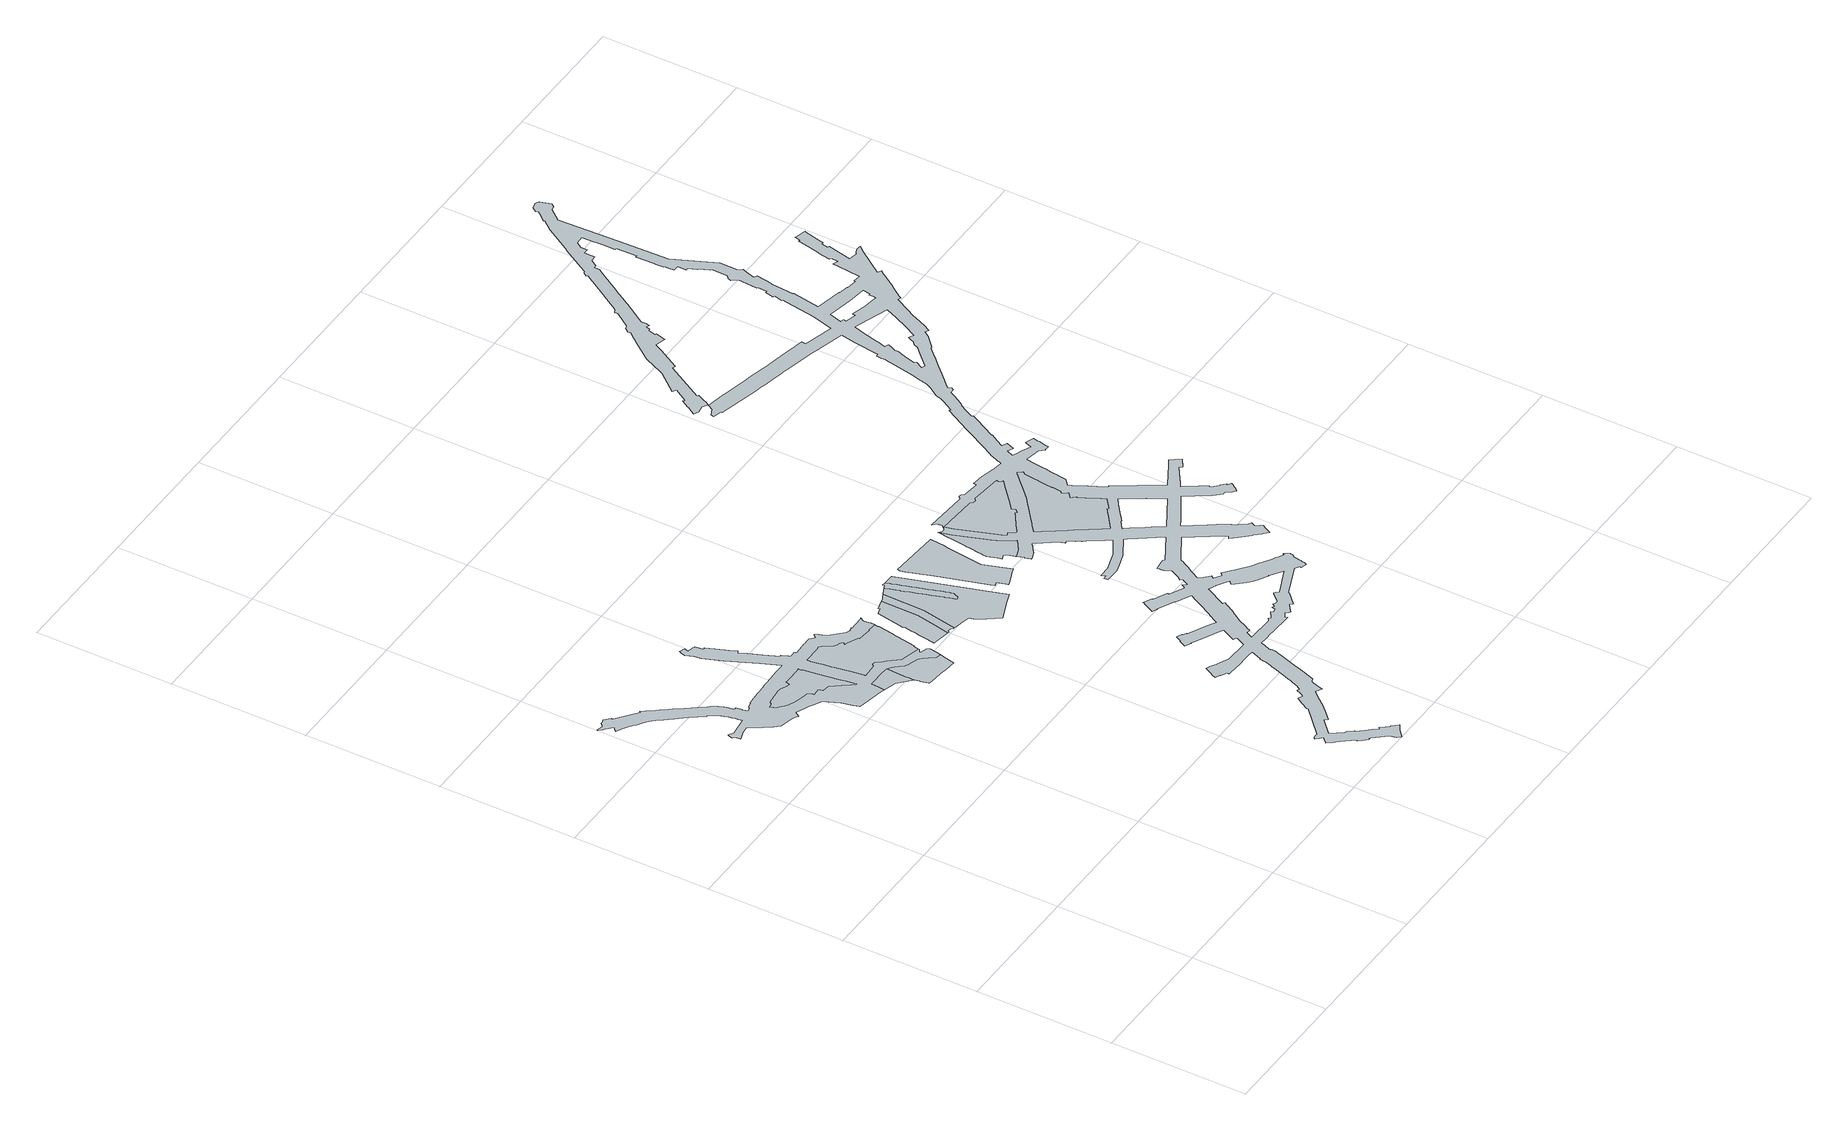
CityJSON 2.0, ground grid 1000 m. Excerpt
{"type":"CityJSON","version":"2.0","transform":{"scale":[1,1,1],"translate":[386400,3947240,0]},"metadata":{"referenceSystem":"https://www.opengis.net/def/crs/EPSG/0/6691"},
"CityObjects":{
"object1":{"type":"GenericCityObject","attributes":{"class":"10","urbanPlanType":"21","prefecture":"13","city":"13100"},"geometry":[{"type":"MultiSurface","lod":"0","boundaries":[[[0,1,2,3,4,5,6,7,8,9,10,11,12,13,14,15,16,17,18,19,20,21,22,23,24,25,26,27,28,29,30,31,32,33,34,35,36,37,38,39,40,41,42,43,44,45,46,47,48,49,50,51,52,53,54,55,56,57,58,59,60,61,62,63,64,65,66,67,68,69,70,71,72,73,74,75,76,77,78,79,80,81,82,83,84,85,86,87,88,89,90,91,92,93,94,95,96,97,98,99,100,101,102,103,104,105,106,107,108,109,110,111,112,113,114,115,116,117,118,119,120,121,122,123,124,125,126,127,128,129,130,131,132,133,134,135,136,137,138,139,140,141,142,143,144,145,146,147,148,149,150,151,152,153,154,155,156,157,158,159,160,161,162,163,164,165,166,167,168,169,170,171,172,173,174,175,176,177,178,179,180,181,182,183,184,185,186,187,188,189,190,191,192,193,194,195,196,197,198,199,200,201,202,203,204,205,206,207,208,209,210,211,212,213,214,215,216,217,218,219,220,221,222,223,224,225,226,227,228,229,230,231,232,233,234,235,236,237,238,239,240,241,242,243,244,245,246,247,248,249,250,251,252,253,254,255,256,257,258,259,260,261,262,263,264,265,266,267,268,269,270,271,272,273,274,275,276,277,278,279,280,281,282,283,284,285,286,287,288,289,290,291,292,293,294,295,296,297,298,299,300,301,302,303,304,305,306,307,308,309,310,311,312,313,314,315,316,317,318,319,320,321,322,323,324,325,326,327,328,329,330,331,332,333,334,335,336,337,338,339,340,341,342,343,344,345,346,347,348,349,350,351,352,353,354,355,356,357,358,359,360,361,362,363,364,365,366,367,368,369,370,371,372,373,374,375,376,377,378,379,380,381,382,383,384,385,386,387,388,389,390,391,392,393,394,395,396,397,398,399,400,401,402,403,404,405,406,407,408,409,410,411,412,413,414,415,416,417,418,419,420,421,422,423,424,425,426,427,428,429,430,431,432,433,434,435,436,437,438,439,440,441,442,443,444,445,446,447,448,449,450,451],[452,453,454,455,456,457,458,459,460,461,462,463,464,465,466,467,468,469,470,471,472,473,474,475,476,477,478,479,480,481,482,483,484,485,486,487,488,489,490,491,492,493,494,495,496,497,498,499,500,501]]]}]},
"object2":{"type":"GenericCityObject","attributes":{"class":"10","urbanPlanType":"21","prefecture":"13","city":"13100"},"geometry":[{"type":"MultiSurface","lod":"0","boundaries":[[[500,499,498,497,496,495,494,493,492,491,490,489,488,487,486,485,484,483,482,481,480,479,478,477,476,475,474,473,472,471,470,469,468,467,466,465,464,463,462,461,460,459,458,457,456,455,454,453,452,501]]]}]},
"object3":{"type":"GenericCityObject","attributes":{"class":"10","urbanPlanType":"21","prefecture":"13","city":"13100"},"geometry":[{"type":"MultiSurface","lod":"0","boundaries":[[[187,186,185,184,183,182,181,180,179,178,502,503,504,505,506,507,508,509,510,188]]]}]},
"object4":{"type":"GenericCityObject","attributes":{"class":"10","urbanPlanType":"21","prefecture":"13","city":"13100"},"geometry":[{"type":"MultiSurface","lod":"0","boundaries":[[[218,217,216,215,214,213,212,211,210,209,208,207,206,205,204,203,202,201,200,199,198,197,196,195,194,193,192,191,190,189,188,510,509,508,507,506,505,504,503,511,512,513,514,515,516,517,518,519,520,219]]]}]},
"object5":{"type":"GenericCityObject","attributes":{"class":"10","urbanPlanType":"21","prefecture":"13","city":"13100"},"geometry":[{"type":"MultiSurface","lod":"0","boundaries":[[[263,262,261,260,259,258,257,256,255,254,253,252,251,250,249,248,247,246,245,244,243,242,241,240,239,238,237,236,235,234,233,232,231,230,229,228,227,226,521,522,523,524,525,526,527,528,529,530,531,264]]]}]},
"object6":{"type":"GenericCityObject","attributes":{"class":"10","urbanPlanType":"21","prefecture":"13","city":"13100"},"geometry":[{"type":"MultiSurface","lod":"0","boundaries":[[[532,533,534,535,536,537,538,539,540,541,542,543,544,545,546,547,548,549,550,551,552,553,554,555]]]}]},
"object7":{"type":"GenericCityObject","attributes":{"class":"10","urbanPlanType":"21","prefecture":"13","city":"13100"},"geometry":[{"type":"MultiSurface","lod":"0","boundaries":[[[556,557,558,559,534,533,532,555,560,561,562,563,564]]]}]},
"object8":{"type":"GenericCityObject","attributes":{"class":"10","urbanPlanType":"21","prefecture":"13","city":"13100"},"geometry":[{"type":"MultiSurface","lod":"0","boundaries":[[[565,566,567,568,569,570,571,572,573,574,575,576,577,578,579,580,581,582,583,584,585,586,587,588,589,590,591,592,593,594,595,596,597,598,599,600,601,602,603,604,605,606,607,608,609,610,611,612,613,614,615,616,617,618,619,620,621,622,623,624,625,626,627,628,629,630,631,632,633,634,635,636,637,638,639,640,641,642,643,644,645,557,556,564]]]}]},
"object9":{"type":"GenericCityObject","attributes":{"class":"10","urbanPlanType":"21","prefecture":"13","city":"13100"},"geometry":[{"type":"MultiSurface","lod":"0","boundaries":[[[646,647,648,642,641,640,639,638,637,636,635,634,633,632,631,630,629,628,627,626,625,624,623,622,621,620,619,618,617,616,615,614,613,612,611,610,609,608,607,606,605,604,603,602,601,600,599,598,597,596,595,594,593,592,591,590,589,588,587,586,585,584,583,582,581,580,579,578,577]]]}]},
"object10":{"type":"GenericCityObject","attributes":{"class":"10","urbanPlanType":"21","prefecture":"13","city":"13100"},"geometry":[{"type":"MultiSurface","lod":"0","boundaries":[[[649,650,651,652,653,654,655,656,657,658,659,660,661,662,663,664,665,666,667,668,669,670,671,672,673]]]}]},
"object11":{"type":"GenericCityObject","attributes":{"class":"10","urbanPlanType":"21","prefecture":"13","city":"13100"},"geometry":[{"type":"MultiSurface","lod":"0","boundaries":[[[674,675,676,677,678,679,680,681,682,683,684,685,686,687,688,689,690,691,692,693,694,695,696,697,698,699,700]]]}]},
"object12":{"type":"GenericCityObject","attributes":{"class":"10","urbanPlanType":"21","prefecture":"13","city":"13100"},"geometry":[{"type":"MultiSurface","lod":"0","boundaries":[[[701,702,703,704,705,706,707,708,709,710,711,712,713,714,715,716,717,718,719,720,721,722,723,724,725,726,727,728,729,730,731,732,733,734,735,736]]]}]},
"object13":{"type":"GenericCityObject","attributes":{"class":"10","urbanPlanType":"21","prefecture":"13","city":"13100"},"geometry":[{"type":"MultiSurface","lod":"0","boundaries":[[[737,738,739,740,741,742,743,744,745,746,747,748,749,750,751,752,753,754,755,756,757,758,759,760,761,762,763,764,765,766,767,768,769,770,771,772,773,774,775,776,777,778,779,780,781,782,783,784,785,786,787,788,789,790,791,792,793,794,795,796,797,798]]]}]},
"object14":{"type":"GenericCityObject","attributes":{"class":"10","urbanPlanType":"21","prefecture":"13","city":"13100"},"geometry":[{"type":"MultiSurface","lod":"0","boundaries":[[[799,800,801,802,803,804,805,806,807,808,809,810,811,812,813,814,815,816,817,818,819,820,821,822,823,824,825,826,827,828,829,830,831,832,833,834,835,836,837,838,839,840,841,842,843,844,845,846,847,848,849,850,851,852,853,854,855,856,857,858,859,860,861,862,863,864,865,866,867,868,869,870,871,872,873,874,875,876,877,878,879,880,881,882,883,884,885,886,887,888,889,890,891,892,893,894,895,896,897,898,899,900,901,902,903,904,905,906,907,908,909,910,911,912,913,914,915,916,917,918,919,920,921,922,923,924,925,926,927,928,929,930,931,932,933,934,935,936,937,938,939,940,941,942,943,944,945,946,947,948,949,950,951,952,953,954,955,956,957,958,959,960,961,962,963,964,965,966,967,968,969,970,971,972,973,974,975,976,977,978,979,980,981,982,983,984,985,986,987,988,989,990,991,992,993,994,995,996,997,998,999,1000,1001,1002,1003,1004,1005,1006,1007,1008,1009,1010,1011,1012,1013,1014,1015,1016,1017,1018,1019,1020,1021,1022,1023,1024,1025,1026,1027,1028,684,683,682,681,680,679,678,677,676,675,674,700,1029,1030,1031,1032,1033,1034,1035,1036,1037,1038,1039,1040,1041,1042,1043,1044,1045,1046,1047,1048,1049,1050,1051,1052,1053,1054,1055,1056,1057,1058,1059,1060,1061,1062,1063,1064,1065,1066,1067,1068,1069,1070,1071,1072,1073,1074,1075,1076,1077,1078,1079,1080,1081,1082,1083,1084,1085,1086,1087,1088,1089,1090,1091,1092,1093,1094,1095,1096,1097,1098,1099,1100,1101,1102,1103,1104,1105,1106,1107,1108,1109,1110,1111,1112,1113,1114,1115,1116,1117,1118,1119,1120,1121,1122,1123,1124,1125,1126,1127,1128,1129,1130,1131,1132,1133,1134,1135,1136,1137,1138,1139,1140,1141,1142,1143,1144,1145,1146,1147,1148,1149,1150,1151,1152,1153,1154,1155,1156,1157,1158,1159,1160,1161,1162,1163,1164,1165,1166,1167,1168,1169,1170,1171,1172,1173,1174,1175,1176,1177,1178,1179,1180,1181,1182,1183,1184,1185,1186,1187,1188,1189,1190,1191,1192,1193,1194,1195,1196,1197,1198,1199,1200,1201,1202,1203,1204,1205,1206,1207,1208,1209,1210,1211,1212,1213,1214,1215,1216,1217,1218,1219,1220,1221,1222,1223,1224,1225,1226,1227,1228,1229,1230,1231,1232,1233,1234,1235,1236,1237,1238,1239,1240,1241,1242,1243,1244,1245,1246,1247,1248,1249,1250,1251,1252,1253,1254,1255,1256,1257,1258,1259,1260,1261,1262,1263,1264,1265,1266,1267,1268,1269,1270,1271,1272,1273,1274,1275,1276,1277,1278,1279,1280,1281,1282,1283,1284,1285,1286,1287,1288,1289,1290,1291,1292,1293,1294,1295,1296,1297,1298,1299,1300,1301,1302,1303,1304,1305,1306,1307,1308,1309,1310,1311,1312,1313,1314,1315,1316,1317,1318,1319,1320,1321,1322,1323,1324,1325,1326,1327,1328,1329,1330,1331,1332,1333,1334,1335,1336,1337,1338,1339,1340,1341,1342,1343,1344,1345,1346,1347,1348,1349,1350,1351,1352,1353,1354,1355,1356,1357,1358,1359,1360,1361,1362,1363,1364,1365,1366,1367,1368,1369,1370,1371,1372,1373,1374,1375,1376,1377,1378,1379,1380,1381,1382,1383,1384,1385,1386,1387,1388,1389,1390,1391,1392,1393,1394,1395,1396,1397,1398,1399,1400,1401,1402,1403,1404,1405,1406,1407,1408,1409,1410,1411,1412,1413,1414,1415,1416,1417,1418,1419,1420,1421,1422,1423,1424,1425,1426,1427,1428,1429,1430,1431,1432,1433,1434,1435,1436,1437,1438,1439,1440,1441,1442,1443,1444,1445,1446,1447,1448,1449,1450,1451,1452,1453,1454,1455,1456,1457,1458,1459,1460,1461,1462,1463,1464,1465,1466,1467,1468,1469,1470,1471,1472,1473,1474,1475,1476,1477,1478,1479,1480,1481,1482,1483,1484,1485,1486,1487,1488,1489,1490,1491,1492,1493,1494,1495,1496,1497,1498,1499,1500,1501,1502,1503,1504,1505,1506,1507,1508,1509,1510,1511,1512,1513,1514,1515,1516,1517,1518,1519,1520,1521,1522,1523,1524,1525,1526,1527,1528,1529,1530,1531,1532,1533,1534,1535,1536,1537,1538,1539,1540,1541,1542,1543,1544,1545,1546,1547,1548,1549,1550,1551,1552,1553,1554,1555,1556,1557,1558,1559,1560,1561,1562,1563,1564,1565,1566,1567,1568,1569,1570,1571,1572,1573,1574,1575,1576,1577,1578,1579,1580,1581,1582,1583,1584,1585,1586,1587,1588,1589,1590,1591,1592,1593,1594,1595,1596,1597,1598,1599,1600,1601,1602,1603,1604,1605,1606,1607,1608,1609,1610,1611,1612,1613,1614,1615,1616,1617,1618,1619,1620,1621,1622,1623,1624,1625,1626,1627,1628,1629,1630,1631,1632,1633,1634,1635,1636,1637,1638,1639,1640,1641,1642,1643,1644,1645,1646,1647,1648,1649,1650,1651,1652,1653,1654,1655,1656,1657,1658,1659,1660,1661,1662,1663,1664,1665,1666,1667,1668,1669,1670,1671,1672,1673,1674,1675,1676,1677,1678,1679,1680,1681,1682,1683,1684,1685,1686,1687,1688,1689,1690,1691,1692,1693,1694,1695,1696,1697,1698,1699,1700,1701,1702,1703,1704,1705,1706,1707,1708,1709,1710,1711,1712,1713,1714,1715,1716,1717,1718,1719,1720,1721,1722,1723,1724,1725,1726,1727,1728,1729,1730,1731,1732,1733,1734,1735,1736,1737,1738,1739,1740,1741,1742,1743,1744,1745,1746,1747,1748,1749,1750,1751,1752],[1753,1754,1755,1756,1757,1758,1759,1760,1761,1762,1763,1764,1765,1766,1767,1768,1769,1770],[1771,1772,1773,1774,1775,1776,1777,1778,1779,1780,1781,1782,1783,1784,1785,1786,1787,1788,1789,1790,1791,1792,1793,1794,1795,1796,1797,1798],[735,734,733,732,731,730,729,728,727,726,725,724,723,722,721,720,719,718,717,716,715,714,713,712,711,710,709,708,707,706,705,704,703,702,701,736],[797,796,795,794,793,792,791,790,789,788,787,786,785,784,783,782,781,780,779,778,777,776,775,774,773,772,771,770,769,768,767,766,765,764,763,762,761,760,759,758,757,756,755,754,753,752,751,750,749,748,747,746,745,744,743,742,741,740,739,738,737,798],[1799,1800,1801,1802,1803,1804,1805,1806,1807,1808,1809,1810,1811,1812,1813,1814,1815,1816,1817,1818,1819,1820,1821,1822,1823,1824,1825,1826,1827,1828,1829,1830,1831,1832,1833,1834,1835,1836,1837,1838,1839,1840,1841],[1842,1843,1844,1845,1846,1847,1848,1849,1850,1851,1852,1853,1854,1855,1856,1857,1858,1859,1860,1861,1862,1863,1864,1865,1866,1867,1868,1869,1870,1871,1872,1873,1874,1875,1876,1877,1878,1879,1880,1881,1882,1883,1884,1885,1886,1887,1888,1889,1890,1891,1892,1893,1894,1895,1896,1897,1898,1899,1900,1901,1902,1903,1904,1905,1906,1907,1908,1909,1910,1911,1912,1913,1914,1915,1916,1917,1918,1919,1920,1921,1922,1923,1924,1925,1926,1927,1928,1929,1930,1931,1932,1933,1934,1935,1936,1937,1938,1939,1940,1941]]]}]}
},
"vertices":[
[534,3999,0],[457,4101,0],[459,4102,0],[454,4107,0],[439,4127,0],[425,4146,0],[422,4149,0],[407,4169,0],[393,4187,0],[389,4194,0],[372,4215,0],[349,4246,0],[346,4250,0],[335,4265,0],[307,4299,0],[305,4292,0],[305,4288,0],[179,4383,0],[157,4402,0],[149,4409,0],[158,4415,0],[114,4453,0],[100,4448,0],[95,4446,0],[89,4446,0],[78,4446,0],[79,4444,0],[75,4440,0],[63,4431,0],[57,4427,0],[54,4424,0],[11,4434,0],[6,4428,0],[28,4407,0],[44,4393,0],[87,4353,0],[81,4348,0],[75,4343,0],[57,4327,0],[92,4310,0],[106,4303,0],[110,4301,0],[144,4276,0],[155,4267,0],[165,4261,0],[184,4247,0],[211,4229,0],[238,4209,0],[255,4197,0],[281,4167,0],[285,4163,0],[310,4132,0],[316,4125,0],[330,4109,0],[334,4103,0],[358,4072,0],[373,4054,0],[375,4053,0],[415,4002,0],[417,3999,0],[441,3968,0],[453,3952,0],[472,3925,0],[487,3906,0],[490,3908,0],[493,3910,0],[507,3892,0],[508,3891,0],[508,3890,0],[509,3889,0],[510,3888,0],[511,3887,0],[511,3886,0],[512,3885,0],[513,3884,0],[514,3883,0],[514,3882,0],[515,3881,0],[516,3880,0],[516,3879,0],[517,3878,0],[518,3877,0],[518,3876,0],[519,3874,0],[520,3873,0],[520,3872,0],[521,3871,0],[522,3870,0],[522,3869,0],[523,3868,0],[524,3867,0],[524,3866,0],[525,3865,0],[525,3863,0],[526,3862,0],[527,3861,0],[527,3860,0],[528,3859,0],[528,3858,0],[529,3857,0],[529,3856,0],[530,3855,0],[531,3853,0],[531,3852,0],[532,3851,0],[532,3850,0],[533,3849,0],[533,3848,0],[534,3847,0],[534,3845,0],[535,3844,0],[535,3843,0],[536,3842,0],[536,3841,0],[537,3840,0],[537,3838,0],[538,3837,0],[538,3836,0],[539,3835,0],[539,3834,0],[540,3833,0],[540,3831,0],[540,3830,0],[541,3829,0],[541,3828,0],[542,3826,0],[542,3825,0],[542,3824,0],[543,3823,0],[543,3822,0],[544,3820,0],[544,3819,0],[544,3818,0],[545,3817,0],[545,3816,0],[545,3814,0],[546,3813,0],[546,3812,0],[546,3811,0],[547,3810,0],[547,3808,0],[553,3784,0],[559,3760,0],[564,3738,0],[566,3718,0],[572,3690,0],[435,3669,0],[397,3691,0],[396,3687,0],[393,3682,0],[391,3677,0],[384,3655,0],[395,3646,0],[400,3627,0],[406,3603,0],[436,3614,0],[461,3622,0],[518,3631,0],[548,3588,0],[564,3564,0],[579,3542,0],[591,3524,0],[618,3487,0],[649,3449,0],[716,3434,0],[743,3429,0],[760,3423,0],[775,3414,0],[791,3404,0],[816,3440,0],[879,3411,0],[907,3398,0],[945,3378,0],[995,3351,0],[1044,3241,0],[1061,3162,0],[1077,3119,0],[1268,3081,0],[1300,3072,0],[1304,3120,0],[1309,3175,0],[1374,3174,0],[1394,3174,0],[1429,3174,0],[1438,3174,0],[1465,3172,0],[1479,3170,0],[1488,3166,0],[1489,3165,0],[1490,3170,0],[1492,3169,0],[1493,3168,0],[1498,3165,0],[1507,3158,0],[1510,3156,0],[1519,3149,0],[1547,3118,0],[1552,3112,0],[1563,3099,0],[1573,3087,0],[1581,3081,0],[1589,3076,0],[1600,3071,0],[1610,3068,0],[1627,3064,0],[1650,3058,0],[1669,3052,0],[1681,3043,0],[1689,3039,0],[1691,3036,0],[1698,3028,0],[1707,3014,0],[1716,3003,0],[1719,2998,0],[1740,2969,0],[1743,2964,0],[1747,2960,0],[1752,2958,0],[1786,2950,0],[1787,2950,0],[1803,3028,0],[1804,3033,0],[1792,3055,0],[1742,3068,0],[1745,3081,0],[1761,3092,0],[1762,3097,0],[1618,3133,0],[1558,3205,0],[1532,3228,0],[1528,3233,0],[1508,3265,0],[1486,3273,0],[1466,3253,0],[1359,3248,0],[1359,3262,0],[1345,3352,0],[1347,3352,0],[1340,3394,0],[1329,3463,0],[1329,3465,0],[1327,3465,0],[1325,3482,0],[1316,3539,0],[1310,3573,0],[1301,3627,0],[1302,3627,0],[1302,3652,0],[1427,3654,0],[1451,3655,0],[1480,3628,0],[1512,3579,0],[1532,3562,0],[1554,3560,0],[1575,3540,0],[1561,3526,0],[1580,3518,0],[1605,3507,0],[1630,3495,0],[1663,3480,0],[1662,3475,0],[1763,3464,0],[1763,3469,0],[1801,3464,0],[1828,3461,0],[1829,3465,0],[1834,3495,0],[1828,3524,0],[1823,3545,0],[1843,3574,0],[1839,3573,0],[1827,3571,0],[1818,3570,0],[1815,3570,0],[1811,3570,0],[1793,3569,0],[1760,3569,0],[1725,3568,0],[1725,3574,0],[1702,3570,0],[1699,3564,0],[1671,3578,0],[1578,3667,0],[1577,3670,0],[1573,3683,0],[1562,3721,0],[1545,3744,0],[1522,3719,0],[1519,3722,0],[1491,3749,0],[1467,3748,0],[1434,3748,0],[1431,3747,0],[1425,3747,0],[1403,3747,0],[1331,3745,0],[1327,3753,0],[1324,3760,0],[1305,3759,0],[1291,3759,0],[1281,3759,0],[1274,3775,0],[1272,3781,0],[1266,3794,0],[1255,3818,0],[1248,3814,0],[1199,3923,0],[1160,4011,0],[1135,4067,0],[1152,4074,0],[1137,4107,0],[1127,4127,0],[1121,4140,0],[1117,4151,0],[1103,4185,0],[1093,4211,0],[1080,4244,0],[1074,4259,0],[1068,4274,0],[1062,4271,0],[1055,4268,0],[1048,4332,0],[1045,4333,0],[1034,4335,0],[1030,4336,0],[1022,4338,0],[989,4344,0],[985,4345,0],[996,4378,0],[986,4381,0],[976,4384,0],[975,4384,0],[956,4390,0],[955,4387,0],[951,4375,0],[941,4342,0],[963,4286,0],[967,4238,0],[1021,4102,0],[1117,3887,0],[1175,3757,0],[1152,3756,0],[1111,3756,0],[1091,3756,0],[1063,3755,0],[1026,3754,0],[1013,3754,0],[986,3753,0],[948,3751,0],[922,3749,0],[920,3749,0],[912,3749,0],[878,3747,0],[846,3745,0],[828,3744,0],[796,3743,0],[747,3740,0],[748,3732,0],[719,3728,0],[706,3726,0],[695,3711,0],[668,3707,0],[665,3726,0],[664,3729,0],[661,3745,0],[661,3749,0],[660,3750,0],[653,3791,0],[649,3791,0],[641,3789,0],[638,3804,0],[631,3829,0],[631,3831,0],[631,3832,0],[630,3834,0],[630,3835,0],[629,3837,0],[629,3838,0],[628,3840,0],[628,3842,0],[627,3843,0],[627,3845,0],[627,3846,0],[626,3848,0],[626,3850,0],[625,3851,0],[625,3853,0],[624,3854,0],[623,3856,0],[623,3858,0],[622,3859,0],[622,3861,0],[621,3862,0],[621,3864,0],[620,3865,0],[620,3867,0],[619,3869,0],[618,3870,0],[618,3872,0],[617,3873,0],[616,3875,0],[616,3876,0],[615,3878,0],[614,3879,0],[614,3881,0],[613,3882,0],[612,3884,0],[612,3885,0],[611,3887,0],[610,3888,0],[610,3890,0],[609,3891,0],[608,3893,0],[607,3894,0],[607,3896,0],[606,3897,0],[605,3899,0],[604,3900,0],[604,3902,0],[603,3903,0],[602,3905,0],[601,3906,0],[600,3908,0],[600,3909,0],[599,3911,0],[598,3912,0],[597,3913,0],[596,3915,0],[595,3916,0],[595,3918,0],[594,3919,0],[593,3921,0],[592,3922,0],[591,3923,0],[590,3925,0],[589,3926,0],[588,3928,0],[587,3929,0],[586,3930,0],[586,3932,0],[585,3933,0],[584,3934,0],[583,3936,0],[582,3937,0],[581,3938,0],[580,3940,0],[579,3941,0],[578,3943,0],[577,3944,0],[576,3944,0],[572,3950,0],[541,3990,0],[1197,3623,0],[1201,3623,0],[1217,3523,0],[1242,3366,0],[1248,3330,0],[1259,3256,0],[1259,3255,0],[1254,3254,0],[1233,3282,0],[1224,3294,0],[1146,3399,0],[1095,3404,0],[1086,3438,0],[1029,3431,0],[1024,3457,0],[1022,3467,0],[1018,3471,0],[1009,3475,0],[968,3482,0],[934,3489,0],[928,3491,0],[900,3500,0],[883,3506,0],[869,3513,0],[853,3521,0],[832,3534,0],[818,3547,0],[797,3569,0],[786,3586,0],[774,3610,0],[782,3611,0],[807,3615,0],[817,3632,0],[826,3633,0],[829,3634,0],[903,3644,0],[928,3645,0],[934,3645,0],[968,3646,0],[1007,3622,0],[1037,3618,0],[1044,3648,0],[1060,3648,0],[1067,3647,0],[1100,3647,0],[1146,3648,0],[1154,3649,0],[1176,3649,0],[1196,3650,0],[1197,3646,0],
[1392,3048,0],[1484,2960,0],[1483,2963,0],[1482,2983,0],[1482,2999,0],[1482,3009,0],[1482,3014,0],[1483,3041,0],[1486,3098,0],
[1492,2924,0],[1493,2919,0],[1506,2867,0],[1507,2861,0],[1572,2853,0],[1625,2848,0],[1681,2841,0],[1723,2836,0],[1761,2832,0],[1780,2920,0],
[1763,3104,0],[1764,3108,0],[1769,3138,0],[1775,3137,0],[1800,3275,0],[1800,3280,0],[1802,3292,0],[1809,3325,0],[1829,3432,0],[1823,3433,0],[1828,3459,0],
[2022,3129,0],[2051,3276,0],[2055,3547,0],[2052,3546,0],[2027,3540,0],[1999,3532,0],[1980,3527,0],[1983,3515,0],[1964,3509,0],[1948,3504,0],[1943,3503,0],[1937,3501,0],[1898,3294,0],[1908,3292,0],[1898,3232,0],[1893,3205,0],[1892,3197,0],[1886,3161,0],[1880,3127,0],[1878,3114,0],[1869,3060,0],[1866,3046,0],[1868,3045,0],[2001,3021,0],
[2113,3270,0],[2117,3574,0],[2097,3564,0],[2075,3553,0],[2007,3020,0],[2023,3031,0],[2045,3027,0],[2056,3011,0],[2062,3010,0],
[2195,2985,0],[2204,2953,0],[2222,2926,0],[2231,2911,0],[2249,2883,0],[2310,2801,0],[2444,2853,0],[2532,2886,0],[2492,3012,0],[2493,3013,0],[2461,3112,0],[2300,3619,0],[2225,3624,0],[2235,3591,0],[2238,3584,0],[2243,3569,0],[2244,3565,0],[2250,3547,0],[2254,3533,0],[2258,3523,0],[2259,3519,0],[2267,3493,0],[2268,3490,0],[2274,3472,0],[2278,3456,0],[2282,3445,0],[2283,3442,0],[2288,3426,0],[2289,3422,0],[2293,3411,0],[2294,3407,0],[2311,3353,0],[2321,3323,0],[2326,3307,0],[2327,3304,0],[2336,3277,0],[2337,3274,0],[2346,3247,0],[2347,3244,0],[2347,3242,0],[2348,3239,0],[2355,3219,0],[2357,3211,0],[2361,3199,0],[2358,3190,0],[2352,3173,0],[2348,3156,0],[2347,3153,0],[2328,3146,0],[2321,3144,0],[2312,3172,0],[2305,3194,0],[2302,3202,0],[2296,3222,0],[2295,3225,0],[2294,3227,0],[2293,3230,0],[2285,3257,0],[2284,3259,0],[2282,3263,0],[2277,3279,0],[2276,3282,0],[2269,3306,0],[2259,3337,0],[2251,3362,0],[2250,3365,0],[2241,3392,0],[2240,3395,0],[2226,3441,0],[2221,3456,0],[2207,3499,0],[2206,3503,0],[2203,3513,0],[2202,3517,0],[2191,3548,0],[2186,3566,0],[2183,3574,0],[2175,3601,0],[2159,3593,0],[2151,3589,0],[2129,3579,0],
[2196,3626,0],[2200,3612,0],[2178,3602,0],
[2699,3197,0],[2732,3461,0],[2737,3497,0],[2750,3600,0],[2383,3624,0],[2376,3604,0],[2386,3571,0],[2443,3391,0],[2525,3132,0],[2555,3037,0],[2565,3008,0],[2588,3017,0],[2592,3019,0],[2605,2981,0],[2606,2976,0],[2616,2943,0],[2617,2940,0],[2646,2951,0],[2650,2952,0],[2684,2965,0],[2696,2970,0],[2726,2981,0],[2747,2989,0],[2766,2997,0],[2729,3107,0],
[2945,3066,0],[2945,3067,0],[3023,3120,0],[2989,3171,0],[2975,3194,0],[2968,3207,0],[2961,3219,0],[2954,3234,0],[2951,3243,0],[2856,3506,0],[2833,3591,0],[2824,3515,0],[2820,3477,0],[2809,3390,0],[2806,3362,0],[2803,3341,0],[2794,3264,0],[2793,3261,0],[2789,3234,0],[2785,3203,0],[2808,3136,0],[2817,3107,0],[2852,3120,0],[2856,3122,0],[2871,3082,0],[2884,3046,0],[2885,3043,0],
[3192,3572,0],[2898,3590,0],[2915,3525,0],[3013,3254,0],[3021,3236,0],[3022,3235,0],[3037,3209,0],[3040,3205,0],[3058,3214,0],[3062,3216,0],[3091,3170,0],[3093,3168,0],[3097,3170,0],[3132,3194,0],[3146,3204,0],[3156,3210,0],[3226,3258,0],[3256,3279,0],[3260,3272,0],[3264,3267,0],[3289,3290,0],[3275,3309,0],[3272,3314,0],[3347,3378,0],[3346,3379,0],[3432,3456,0],[3443,3466,0],[3462,3483,0],[3489,3506,0],[3484,3511,0],[3469,3527,0],[3472,3544,0],[3412,3550,0],[3247,3568,0],[3230,3554,0],[3208,3555,0],
[3601,3275,0],[3604,3297,0],[3608,3327,0],[3611,3347,0],[3614,3373,0],[3619,3404,0],[3622,3428,0],[3632,3439,0],[3636,3443,0],[3610,3470,0],[3608,3473,0],[3603,3468,0],[3518,3386,0],[3500,3368,0],[3467,3337,0],[3420,3290,0],[3376,3254,0],[3306,3198,0],[3267,3167,0],[3217,3127,0],[3206,3118,0],[3157,3079,0],[3156,3078,0],[3161,3071,0],[3178,3044,0],[3185,3034,0],[3205,3004,0],[3213,2994,0],[3228,2971,0],[3235,2961,0],[3252,2937,0],[3258,2926,0],[3279,2897,0],[3301,2865,0],[3329,2825,0],[3355,2788,0],[3381,2751,0],[3406,2716,0],[3433,2679,0],[3436,2675,0],[3488,2715,0],[3596,2798,0],[3602,2789,0],[3676,2848,0],[3660,2880,0],[3654,2892,0],[3633,2932,0],[3626,2944,0],[3613,2970,0],[3611,2974,0],[3607,2981,0],[3589,3017,0],[3593,3020,0],[3565,3055,0],[3569,3058,0],[3605,3087,0],[3603,3088,0],[3574,3123,0],[3590,3139,0],[3596,3201,0],[3592,3197,0],[3599,3258,0],
[4373,7385,0],[4391,7411,0],[4368,7490,0],[4341,7505,0],[4296,7490,0],[4276,7462,0],[4279,7439,0],[4270,7428,0],[4221,7367,0],[4225,7363,0],[4162,7285,0],[4053,7104,0],[4042,7087,0],[4022,7054,0],[3922,6888,0],[3918,6880,0],[3902,6876,0],[3888,6849,0],[3893,6841,0],[3893,6840,0],[3780,6661,0],[3753,6618,0],[3692,6522,0],[3691,6520,0],[3687,6515,0],[3665,6506,0],[3664,6491,0],[3667,6484,0],[3658,6471,0],[3589,6368,0],[3584,6366,0],[3564,6360,0],[3560,6354,0],[3537,6331,0],[3545,6307,0],[3544,6307,0],[3517,6281,0],[3498,6256,0],[3492,6246,0],[3472,6224,0],[3431,6169,0],[3368,6087,0],[3352,6057,0],[3342,6032,0],[3296,5929,0],[3173,5779,0],[3198,5763,0],[3140,5664,0],[3127,5674,0],[3092,5614,0],[3087,5607,0],[3069,5576,0],[3052,5546,0],[3083,5528,0],[3135,5538,0],[3176,5515,0],[3193,5547,0],[3195,5555,0],[3227,5616,0],[3213,5623,0],[3302,5776,0],[3374,5901,0],[3397,5893,0],[3448,5979,0],[3489,6053,0],[3521,6111,0],[3588,6093,0],[3594,6091,0],[3604,6126,0],[3606,6130,0],[3616,6164,0],[3605,6166,0],[3621,6226,0],[3633,6223,0],[3643,6257,0],[3665,6249,0],[3674,6278,0],[3667,6310,0],[3685,6339,0],[3701,6363,0],[3734,6413,0],[3752,6439,0],[3779,6481,0],[3803,6520,0],[3810,6532,0],[3839,6579,0],[3875,6639,0],[3909,6693,0],[3942,6744,0],[3985,6812,0],[3984,6849,0],[4004,6849,0],[4035,6900,0],[4075,6901,0],[4074,6979,0],[4113,6979,0],[4113,7029,0],[4138,7070,0],[4200,7072,0],[4204,6980,0],[4206,6980,0],[4207,6924,0],[4208,6827,0],[4220,6828,0],[4225,6675,0],[4211,6676,0],[4215,6542,0],[4215,6525,0],[4217,6472,0],[4223,6472,0],[4224,6434,0],[4225,6399,0],[4267,6399,0],[4268,6334,0],[4281,6334,0],[4308,6273,0],[4311,6276,0],[4344,6203,0],[4354,6198,0],[4353,6165,0],[4352,6083,0],[4352,6075,0],[4331,6060,0],[4324,6036,0],[4351,5997,0],[4351,5994,0],[4342,5855,0],[4352,5853,0],[4347,5779,0],[4336,5782,0],[4320,5717,0],[4332,5714,0],[4322,5676,0],[4316,5651,0],[4324,5649,0],[4319,5612,0],[4283,5389,0],[4239,5238,0],[4021,5295,0],[4024,5329,0],[3964,5341,0],[3909,5353,0],[3791,5378,0],[3725,5391,0],[3699,5397,0],[3671,5403,0],[3560,5427,0],[3519,5435,0],[3312,5479,0],[3312,5483,0],[3173,5508,0],[3152,5468,0],[3100,5446,0],[3095,5423,0],[3159,5408,0],[3156,5397,0],[3460,5325,0],[3490,5319,0],[3511,5312,0],[3540,5306,0],[3593,5294,0],[3593,5297,0],[3649,5284,0],[3692,5274,0],[3707,5273,0],[3737,5266,0],[3942,5219,0],[3963,5214,0],[3994,5206,0],[4015,5200,0],[4217,5147,0],[4195,5036,0],[4169,4845,0],[4151,4847,0],[4148,4806,0],[4151,4783,0],[4144,4754,0],[4139,4729,0],[4103,4554,0],[4091,4500,0],[4076,4427,0],[4051,4385,0],[4039,4366,0],[4031,4352,0],[4021,4335,0],[4006,4310,0],[3997,4277,0],[3983,4251,0],[3978,4243,0],[3932,4159,0],[3919,4166,0],[3884,4099,0],[3852,4039,0],[3814,3967,0],[3775,3892,0],[3748,3842,0],[3729,3804,0],[3680,3712,0],[3672,3710,0],[3661,3677,0],[3655,3661,0],[3646,3639,0],[3644,3623,0],[3641,3617,0],[3634,3606,0],[3596,3614,0],[3572,3619,0],[3557,3622,0],[3534,3627,0],[3511,3632,0],[3488,3637,0],[3481,3638,0],[3460,3643,0],[3460,3644,0],[3433,3647,0],[3416,3649,0],[3373,3654,0],[3371,3631,0],[3253,3644,0],[3251,3644,0],[3234,3664,0],[3212,3665,0],[3194,3648,0],[3191,3648,0],[2877,3668,0],[2903,3646,0],[2906,3610,0],[2880,3579,0],[2858,3575,0],[2834,3594,0],[2886,3040,0],[2901,2992,0],[2899,2991,0],[2913,2949,0],[2914,2945,0],[2974,2967,0],[2973,2970,0],[3011,2998,0],[3047,3026,0],[3049,3024,0],[3060,3009,0],[3068,2998,0],[3088,2971,0],[3096,2962,0],[3115,2933,0],[3121,2925,0],[3149,2889,0],[3163,2846,0],[3164,2843,0],[3181,2851,0],[3182,2851,0],[3191,2832,0],[3193,2829,0],[3208,2796,0],[3215,2798,0],[3228,2764,0],[3229,2763,0],[3230,2761,0],[3241,2749,0],[3248,2740,0],[3270,2709,0],[3289,2681,0],[3296,2670,0],[3315,2643,0],[3323,2632,0],[3340,2607,0],[3346,2599,0],[3218,2524,0],[3171,2508,0],[3081,2483,0],[2999,2481,0],[3009,2450,0],[2985,2450,0],[2987,2419,0],[3090,2421,0],[3175,2444,0],[3244,2468,0],[3385,2550,0],[3393,2540,0],[3400,2529,0],[3414,2510,0],[3417,2506,0],[3432,2485,0],[3439,2474,0],[3463,2441,0],[3473,2427,0],[3502,2387,0],[3508,2378,0],[3524,2356,0],[3531,2346,0],[3544,2329,0],[3546,2326,0],[3338,2206,0],[3332,2217,0],[3328,2222,0],[3287,2216,0],[3276,2215,0],[3246,2211,0],[3247,2206,0],[3247,2201,0],[3247,2195,0],[3247,2186,0],[3247,2181,0],[3247,2174,0],[3249,2161,0],[3268,2128,0],[3273,2120,0],[3235,2045,0],[3218,2028,0],[3232,2012,0],[3206,1962,0],[3189,1981,0],[3183,1988,0],[3177,1977,0],[3175,1973,0],[3167,1958,0],[3059,2013,0],[3064,2023,0],[3042,2034,0],[3038,2036,0],[3020,2046,0],[3013,2049,0],[2995,2058,0],[2990,2060,0],[2961,2075,0],[2963,2078,0],[2963,2080,0],[2906,2110,0],[2902,2102,0],[2898,2094,0],[2893,2084,0],[2882,2063,0],[2883,2063,0],[2858,2016,0],[2892,2000,0],[2893,2002,0],[2969,1964,0],[3018,1940,0],[3016,1936,0],[3113,1887,0],[3123,1882,0],[3120,1876,0],[3099,1836,0],[3074,1787,0],[3060,1761,0],[3036,1717,0],[3027,1702,0],[3010,1670,0],[2989,1631,0],[2976,1607,0],[2956,1618,0],[2909,1642,0],[2852,1671,0],[2779,1708,0],[2781,1711,0],[2754,1725,0],[2758,1732,0],[2732,1744,0],[2718,1750,0],[2707,1727,0],[2695,1703,0],[2691,1705,0],[2667,1659,0],[2711,1636,0],[2712,1640,0],[2731,1630,0],[2740,1625,0],[2740,1626,0],[2775,1608,0],[2825,1582,0],[2825,1583,0],[2866,1562,0],[2873,1559,0],[2927,1531,0],[2933,1528,0],[2931,1524,0],[2920,1502,0],[2915,1493,0],[2909,1481,0],[2902,1469,0],[2900,1465,0],[2891,1448,0],[2880,1427,0],[2888,1423,0],[2905,1416,0],[2910,1414,0],[2895,1385,0],[2885,1366,0],[2883,1362,0],[2877,1351,0],[2872,1341,0],[2701,1346,0],[2660,1366,0],[2652,1370,0],[2625,1383,0],[2613,1389,0],[2601,1396,0],[2574,1411,0],[2572,1412,0],[2544,1423,0],[2542,1418,0],[2521,1377,0],[2507,1352,0],[2495,1329,0],[2533,1310,0],[2532,1308,0],[2573,1287,0],[2572,1269,0],[2656,1266,0],[2683,1264,0],[2763,1261,0],[2810,1260,0],[2817,1259,0],[2836,1259,0],[2828,1235,0],[2814,1199,0],[2805,1174,0],[2803,1174,0],[2799,1174,0],[2797,1157,0],[2797,1151,0],[2796,1140,0],[2793,1124,0],[2780,1086,0],[2778,1082,0],[2777,1077,0],[2765,1043,0],[2760,1031,0],[2743,981,0],[2739,969,0],[2722,920,0],[2720,913,0],[2711,888,0],[2709,880,0],[2694,837,0],[2670,805,0],[2661,810,0],[2655,813,0],[2641,784,0],[2637,778,0],[2622,749,0],[2620,750,0],[2594,764,0],[2588,767,0],[2559,719,0],[2528,668,0],[2530,666,0],[2535,661,0],[2342,476,0],[2335,477,0],[2334,477,0],[2305,478,0],[2293,466,0],[2314,444,0],[2335,422,0],[2313,401,0],[2298,387,0],[2295,384,0],[2320,354,0],[2325,348,0],[2348,321,0],[2353,314,0],[2424,230,0],[2419,225,0],[2416,223,0],[2435,200,0],[2438,197,0],[2451,182,0],[2467,163,0],[2471,167,0],[2478,173,0],[2486,165,0],[2567,72,0],[2576,25,0],[2596,1,0],[2622,24,0],[2652,48,0],[2653,47,0],[2662,54,0],[2666,56,0],[2692,72,0],[2655,117,0],[2653,115,0],[2632,139,0],[2604,173,0],[2593,163,0],[2563,198,0],[2532,233,0],[2512,259,0],[2495,278,0],[2495,290,0],[2462,330,0],[2451,333,0],[2387,412,0],[2388,421,0],[2487,516,0],[2508,493,0],[2537,522,0],[2566,552,0],[2609,596,0],[2650,646,0],[2681,683,0],[2702,708,0],[2747,684,0],[2747,685,0],[2770,763,0],[2774,771,0],[2777,774,0],[2780,779,0],[2787,783,0],[2792,785,0],[2794,786,0],[2801,788,0],[2804,788,0],[2822,842,0],[2825,850,0],[2831,868,0],[2836,885,0],[2845,910,0],[2852,931,0],[2863,965,0],[2868,981,0],[2875,1001,0],[2881,1020,0],[2894,1059,0],[2899,1076,0],[2905,1094,0],[2914,1121,0],[2916,1121,0],[2918,1141,0],[2919,1149,0],[2920,1169,0],[2914,1170,0],[2913,1170,0],[2919,1189,0],[2933,1223,0],[2945,1255,0],[2994,1253,0],[3056,1251,0],[3072,1250,0],[3250,1243,0],[3246,1250,0],[3240,1260,0],[3256,1267,0],[3274,1280,0],[3284,1286,0],[3300,1263,0],[3306,1255,0],[3337,1278,0],[3341,1281,0],[3370,1303,0],[3384,1283,0],[3408,1305,0],[3411,1308,0],[3414,1311,0],[3432,1327,0],[3437,1332,0],[3467,1360,0],[3465,1362,0],[3463,1365,0],[3502,1381,0],[3695,1462,0],[3729,1439,0],[3727,1434,0],[3726,1430,0],[3771,1417,0],[3777,1438,0],[3778,1440,0],[3780,1448,0],[3781,1456,0],[3783,1467,0],[3784,1479,0],[3788,1492,0],[3794,1524,0],[3796,1526,0],[3804,1533,0],[3807,1543,0],[3809,1549,0],[3809,1555,0],[3809,1560,0],[3809,1564,0],[3808,1569,0],[3806,1573,0],[3803,1577,0],[3797,1585,0],[3787,1593,0],[3788,1594,0],[3783,1596,0],[3776,1585,0],[3733,1613,0],[3728,1616,0],[3715,1624,0],[3710,1626,0],[3641,1669,0],[3626,1678,0],[3587,1702,0],[3578,1707,0],[3556,1725,0],[3520,1752,0],[3487,1777,0],[3471,1790,0],[3414,1836,0],[3399,1818,0],[3398,1817,0],[3342,1856,0],[3357,1872,0],[3346,1884,0],[3306,1925,0],[3293,1939,0],[3294,1941,0],[3348,2043,0],[3351,2040,0],[3376,2088,0],[3383,2102,0],[3396,2127,0],[3415,2138,0],[3440,2154,0],[3448,2157,0],[3482,2177,0],[3488,2181,0],[3521,2199,0],[3532,2206,0],[3589,2238,0],[3592,2241,0],[3595,2237,0],[3603,2225,0],[3613,2211,0],[3617,2205,0],[3640,2171,0],[3639,2170,0],[3665,2133,0],[3674,2121,0],[3690,2098,0],[3694,2091,0],[3701,2082,0],[3704,2077,0],[3713,2064,0],[3717,2058,0],[3758,1987,0],[3743,1978,0],[3737,1973,0],[3777,1932,0],[3810,1898,0],[3809,1896,0],[3841,1864,0],[3846,1859,0],[3863,1841,0],[3868,1836,0],[3885,1819,0],[3894,1811,0],[3911,1795,0],[3923,1784,0],[3925,1783,0],[3928,1787,0],[3937,1804,0],[3953,1835,0],[3958,1844,0],[3964,1856,0],[3962,1858,0],[3959,1861,0],[3956,1864,0],[3954,1867,0],[3951,1870,0],[3948,1873,0],[3946,1877,0],[3943,1880,0],[3941,1884,0],[3932,1899,0],[3948,1932,0],[3917,1947,0],[3896,1981,0],[3889,1993,0],[3864,2032,0],[3865,2032,0],[3849,2059,0],[3820,2114,0],[3750,2211,0],[3741,2224,0],[3733,2234,0],[3714,2261,0],[3709,2267,0],[3693,2291,0],[3686,2300,0],[3684,2303,0],[3741,2336,0],[3753,2343,0],[3792,2366,0],[3801,2371,0],[3823,2384,0],[3862,2406,0],[3944,2457,0],[3984,2397,0],[3990,2388,0],[3994,2381,0],[4000,2373,0],[4006,2363,0],[4019,2345,0],[4022,2339,0],[4055,2289,0],[4058,2291,0],[4073,2270,0],[4071,2269,0],[4102,2236,0],[4120,2236,0],[4144,2210,0],[4147,2197,0],[4174,2177,0],[4187,2193,0],[4209,2226,0],[4212,2229,0],[4218,2238,0],[4221,2244,0],[4222,2244,0],[4196,2261,0],[4200,2269,0],[4171,2300,0],[4170,2299,0],[4168,2297,0],[4166,2296,0],[4139,2326,0],[4136,2324,0],[4117,2345,0],[4125,2352,0],[4128,2355,0],[4097,2400,0],[4093,2407,0],[4068,2443,0],[4061,2454,0],[4044,2478,0],[4040,2485,0],[4028,2503,0],[4023,2509,0],[4055,2529,0],[4063,2534,0],[4086,2549,0],[4097,2557,0],[4134,2582,0],[4140,2586,0],[4190,2618,0],[4193,2613,0],[4202,2599,0],[4203,2598,0],[4264,2640,0],[4262,2643,0],[4256,2653,0],[4247,2667,0],[4240,2677,0],[4232,2688,0],[4227,2694,0],[4217,2705,0],[4215,2708,0],[4157,2676,0],[4151,2672,0],[4108,2647,0],[4102,2644,0],[4081,2633,0],[4076,2630,0],[4050,2615,0],[4043,2611,0],[4042,2611,0],[3994,2584,0],[3993,2587,0],[3985,2598,0],[3976,2612,0],[3966,2629,0],[3957,2643,0],[3953,2651,0],[3944,2665,0],[3941,2669,0],[3933,2683,0],[3929,2690,0],[3918,2707,0],[3908,2723,0],[3901,2733,0],[3894,2744,0],[3887,2754,0],[3872,2778,0],[3856,2802,0],[3852,2808,0],[3845,2820,0],[3840,2827,0],[3824,2853,0],[3794,2902,0],[3787,2896,0],[3786,2895,0],[3757,2952,0],[3750,2966,0],[3738,2989,0],[3731,3003,0],[3729,3007,0],[3724,3018,0],[3724,3020,0],[3698,3066,0],[3692,3078,0],[3666,3134,0],[3694,3158,0],[3709,3171,0],[3717,3228,0],[3720,3250,0],[3723,3270,0],[3726,3292,0],[3732,3335,0],[3736,3371,0],[3741,3402,0],[3747,3453,0],[3749,3465,0],[3752,3489,0],[3753,3493,0],[3846,3475,0],[3865,3472,0],[3897,3435,0],[3898,3437,0],[3900,3439,0],[3933,3438,0],[3933,3441,0],[3934,3445,0],[3936,3450,0],[3936,3452,0],[3948,3514,0],[3948,3521,0],[3947,3526,0],[3956,3560,0],[3897,3583,0],[3890,3567,0],[3884,3551,0],[3874,3529,0],[3809,3558,0],[3776,3573,0],[3741,3589,0],[3761,3638,0],[3803,3621,0],[3827,3677,0],[3787,3694,0],[3819,3751,0],[3849,3805,0],[3845,3805,0],[3891,3893,0],[3926,3959,0],[3953,4007,0],[3941,4013,0],[3979,4082,0],[3999,4118,0],[4020,4146,0],[4061,4216,0],[4083,4253,0],[4108,4251,0],[4120,4270,0],[4115,4283,0],[4111,4296,0],[4136,4322,0],[4167,4354,0],[4209,4397,0],[4267,4456,0],[4333,4524,0],[4338,4528,0],[4400,4592,0],[4404,4588,0],[4449,4631,0],[4472,4653,0],[4490,4667,0],[4518,4710,0],[4544,4695,0],[4570,4744,0],[4589,4789,0],[4609,4834,0],[4620,4859,0],[4650,4914,0],[4710,5025,0],[4730,5015,0],[4742,5037,0],[4746,5045,0],[4779,5088,0],[4792,5103,0],[4804,5120,0],[4875,5225,0],[4885,5241,0],[4899,5260,0],[4873,5278,0],[5002,5458,0],[5040,5504,0],[5036,5505,0],[5028,5506,0],[5024,5506,0],[5017,5507,0],[5015,5507,0],[5012,5506,0],[5008,5506,0],[5004,5505,0],[4998,5503,0],[4995,5502,0],[4992,5501,0],[4987,5500,0],[4984,5498,0],[4981,5497,0],[4972,5491,0],[4966,5487,0],[4964,5484,0],[4917,5494,0],[4899,5498,0],[4939,5672,0],[4926,5676,0],[4937,5728,0],[4949,5724,0],[4959,5767,0],[4967,5801,0],[4976,5842,0],[4978,5842,0],[4986,5873,0],[4989,5884,0],[4974,5888,0],[4955,5893,0],[4933,5898,0],[4914,5904,0],[4906,5906,0],[4904,5896,0],[4896,5865,0],[4886,5868,0],[4877,5826,0],[4865,5765,0],[4850,5702,0],[4846,5691,0],[4829,5608,0],[4834,5607,0],[4840,5599,0],[4845,5598,0],[4839,5546,0],[4802,5561,0],[4797,5519,0],[4799,5518,0],[4783,5352,0],[4725,5359,0],[4724,5345,0],[4643,5358,0],[4643,5363,0],[4573,5374,0],[4574,5379,0],[4382,5419,0],[4415,5624,0],[4412,5624,0],[4425,5798,0],[4431,5799,0],[4449,5916,0],[4425,5925,0],[4446,5996,0],[4455,6020,0],[4456,6023,0],[4440,6046,0],[4436,6051,0],[4436,6188,0],[4303,6489,0],[4292,6860,0],[4273,7295,0],[4343,7382,0],[4346,7382,0],[4663,5204,0],[4653,5206,0],[4650,5184,0],[4652,5184,0],[4651,5175,0],[4652,5172,0],[4649,5153,0],[4620,5157,0],[4545,5170,0],[4435,5198,0],[4430,5173,0],[4353,5195,0],[4358,5215,0],[4331,5221,0],[4357,5311,0],[4450,5295,0],[4546,5278,0],[4670,5259,0],[4289,4840,0],[4260,4851,0],[4281,4917,0],[4279,4918,0],[4306,5034,0],[4333,5114,0],[4434,5079,0],[4510,5054,0],[4585,5027,0],[4546,4941,0],[4500,4845,0],[4449,4751,0],[4414,4771,0],[4404,4748,0],[4391,4717,0],[4371,4701,0],[4358,4670,0],[4359,4669,0],[4294,4604,0],[4223,4533,0],[4200,4539,0],[4234,4597,0],[4219,4609,0],[4237,4669,0],[4252,4720,0],[4260,4749,0],[4260,4773,0],[4272,4801,0],[3790,2662,0],[3790,2663,0],[3809,2632,0],[3813,2624,0],[3835,2587,0],[3840,2578,0],[3849,2564,0],[3853,2558,0],[3859,2547,0],[3866,2534,0],[3876,2518,0],[3636,2379,0],[3619,2404,0],[3612,2413,0],[3582,2458,0],[3576,2466,0],[3560,2489,0],[3552,2502,0],[3537,2523,0],[3533,2529,0],[3523,2542,0],[3519,2548,0],[3503,2570,0],[3496,2581,0],[3482,2600,0],[3479,2604,0],[3475,2609,0],[3531,2653,0],[3534,2649,0],[3535,2647,0],[3554,2662,0],[3602,2700,0],[3605,2702,0],[3669,2753,0],[3714,2785,0],[3715,2783,0],[3728,2762,0],[3735,2750,0],[3745,2735,0],[3756,2717,0],[3760,2710,0],[3770,2693,0],[3772,2690,0],[3287,1797,0],[3289,1799,0],[3291,1801,0],[3303,1793,0],[3338,1768,0],[3356,1757,0],[3370,1745,0],[3348,1725,0],[3366,1698,0],[3371,1701,0],[3403,1661,0],[3409,1655,0],[3421,1645,0],[3447,1623,0],[3478,1599,0],[3486,1595,0],[3549,1560,0],[3552,1564,0],[3563,1555,0],[3584,1540,0],[3591,1535,0],[3624,1512,0],[3636,1504,0],[3444,1423,0],[3442,1425,0],[3426,1440,0],[3415,1450,0],[3414,1451,0],[3381,1415,0],[3364,1395,0],[3359,1391,0],[3355,1387,0],[3351,1385,0],[3350,1385,0],[3349,1385,0],[3348,1384,0],[3347,1384,0],[3346,1384,0],[3345,1384,0],[3344,1384,0],[3343,1384,0],[3342,1384,0],[3341,1384,0],[3340,1384,0],[3339,1384,0],[3338,1384,0],[3337,1385,0],[3336,1385,0],[3335,1386,0],[3334,1386,0],[3333,1386,0],[3332,1387,0],[3331,1388,0],[3330,1388,0],[3320,1396,0],[3313,1388,0],[3299,1373,0],[3286,1383,0],[3282,1359,0],[3255,1350,0],[3242,1368,0],[3204,1341,0],[3191,1332,0],[3180,1348,0],[3170,1341,0],[3158,1332,0],[2965,1339,0],[2990,1387,0],[2991,1387,0],[3009,1381,0],[3014,1379,0],[3025,1403,0],[3037,1428,0],[3047,1445,0],[3059,1469,0],[3066,1484,0],[3081,1513,0],[3083,1512,0],[3109,1555,0],[3115,1563,0],[3123,1573,0],[3136,1595,0],[3138,1600,0],[3149,1618,0],[3158,1634,0],[3160,1638,0],[3174,1662,0],[3173,1664,0],[3157,1672,0],[3175,1707,0],[3177,1713,0],[3196,1745,0],[3200,1753,0],[3214,1781,0],[3217,1786,0],[3234,1819,0],[3237,1823,0],[3239,1822,0],[3263,1809,0],[3275,1803,0]
]}
